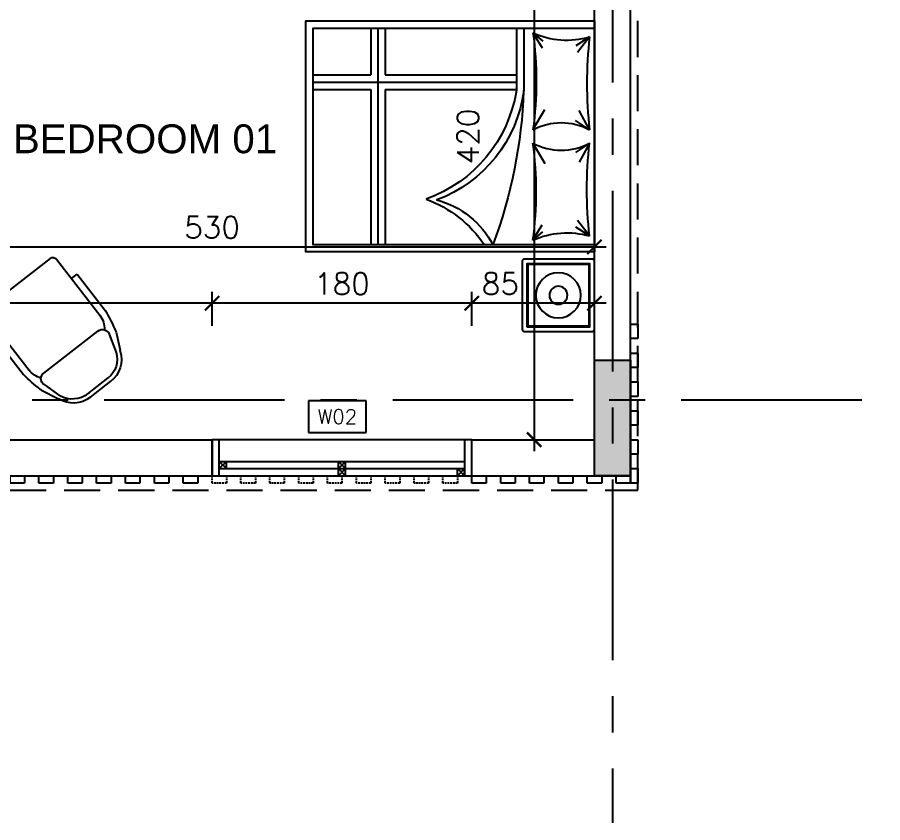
# Model space of a CAD drawing. Header units: centimetres. Extents: x -2093 to 2270, y -504 to 3084.
# Drawn here: x -830 to -230, y 523 to 1081 of the extents above; entities that cross this region are included whole.
import ezdxf

# ---------------------------------------------------------------- set-up
doc = ezdxf.new("R2010")
doc.units = ezdxf.units.CM
doc.header["$LTSCALE"] = 100
doc.header["$MEASUREMENT"] = 0
doc.linetypes.add('GRID$0$GRID$0$XREF GRID$0$GRIDS$0$CENTER', pattern=[2, 1.25, -0.25, 0.25, -0.25])
doc.linetypes.add('HIDDEN', pattern=[0.375, 0.25, -0.125])
for name, color, linetype in [('CAR', 1, 'Continuous'), ('DIM IN', 1, 'Continuous'), ('FURNITURE', 111, 'Continuous'), ('GRID$0$XREF GRID', 11, 'GRID$0$GRID$0$XREF GRID$0$GRIDS$0$CENTER'), ('HIDDEN', 8, 'HIDDEN'), ('HIDDEN -03', 8, 'HIDDEN'), ('TEXT', 3, 'Continuous'), ('TEXT-SCHED', 3, 'Continuous'), ('WALL-01', 7, 'Continuous'), ('WINDOW', 1, 'Continuous'), ('XREF GF COL$0$COLUMN', 6, 'Continuous'), ('XREF GF COL$0$COLUMN HATCH', 201, 'Continuous')]:
    doc.layers.add(name, color=color, linetype=linetype)
doc.styles.add('22', font='romans.shx')
doc.styles.add('A0-01 GROUND FLOOR PLAN - For Entry modification$0$ROMANS', font='romans')
doc.styles.add('ART-PS-1', font='arial.ttf', dxfattribs={"height": 20})
doc.dimstyles.new('100', dxfattribs={"dimtxt": 15, "dimasz": 10, "dimexe": 8, "dimexo": 12, "dimgap": 6, "dimtad": 1, "dimdec": 0, "dimzin": 0, "dimdsep": 46, "dimtxsty": '22', "dimblk": 'ARCHTICK', "dimcen": 30, "dimdle": 8, "dimclrd": 1, "dimclre": 1, "dimclrt": 2, "dimadec": 0, "dimazin": 0, "dimtfac": 1, "dimtdec": 0, "dimtmove": 2, "dimatfit": 3, "dimldrblk": 'OBLIQUE', "dimfxl": 100, "dimtolj": 1, "dimtzin": 0, "dimarcsym": 0})
doc.dimstyles.new('A0-01 GROUND FLOOR PLAN - For Entry modification$0$text', dxfattribs={"dimtxt": 18, "dimasz": 10, "dimexe": 10, "dimexo": 10, "dimgap": -6, "dimtad": 1, "dimtih": 1, "dimtoh": 1, "dimdec": 0, "dimdsep": 46, "dimtxsty": 'A0-01 GROUND FLOOR PLAN - For Entry modification$0$ROMANS', "dimblk1": 'A0-01 GROUND FLOOR PLAN - For Entry modification$0$_ARCHTICK', "dimblk2": 'A0-01 GROUND FLOOR PLAN - For Entry modification$0$_ARCHTICK', "dimsah": 1, "dimcen": 25, "dimdle": 10, "dimse1": 1, "dimse2": 1, "dimsd1": 1, "dimsd2": 1, "dimclrd": 1, "dimclre": 1, "dimclrt": 2, "dimadec": 0, "dimazin": 0, "dimtfac": 1, "dimtdec": 0, "dimtmove": 2, "dimatfit": 3, "dimldrblk": 'A0-01 GROUND FLOOR PLAN - For Entry modification$0$_ARCHTICK', "dimfxl": 1, "dimtolj": 1, "dimtzin": 0, "dimarcsym": 0})

# ---------------------------------------------------------------- blocks, each defined once
blk = doc.blocks.new('XREF GF COL')
at = {"layer": 'XREF GF COL$0$COLUMN HATCH'}
blk.add_hatch(color=256, dxfattribs=at).paths.add_polyline_path([(-10714.7, 843), (-10739.7, 843), (-10739.7, 763), (-10714.7, 763)])
at = {"layer": 'XREF GF COL$0$COLUMN'}
blk.add_lwpolyline([(-10739.7, 843), (-10714.7, 843), (-10714.7, 763), (-10739.7, 763)], close=True, dxfattribs=at)
blk = doc.blocks.new('GRID')
at = {"layer": 'GRID$0$XREF GRID'}
for p, q in [((-417.5, 2960.33, 0), (-417.5, 522.76)), ((-1969.8, 815.5), (-230.24, 815.5))]:
    blk.add_line(p, q, dxfattribs=at)
blk = doc.blocks.new('Fur_Bed_200x160_01')
for p, q in [((-68.91, -3.34), (-58.12, -11.81)), ((-68.91, -3.34), (-62.83, -12.93)), ((-4.67, -3.34), (-17.88, -10.68)), ((-4.67, -3.34), (-11.07, -13.05)), ((4.67, -3.34), (11.07, -13.05)), ((4.67, -3.34), (17.88, -10.68)), ((68.91, -3.34), (58.12, -11.81)), ((68.91, -3.34), (62.83, -12.93)), ((-71.79, -42.65), (-65.95, -35.73)), ((-4.67, -42.65), (-18.75, -34.35)), ((4.67, -42.65), (18.75, -34.35)), ((71.79, -42.65), (65.95, -35.73)), ((-71.79, -42.65), (-61.28, -36.25)), ((71.79, -42.65), (61.28, -36.25)), ((75, -54.06), (32.12, -54.06)), ((32.59, -145), (32.59, -54.06)), ((37.59, -195), (37.59, -54.06)), ((42.59, -145), (42.59, -54.06)), ((32.59, -145), (-75, -145)), ((75, -145), (42.59, -145)), ((-75, -150), (75, -150)), ((32.59, -155), (-75, -155)), ((32.59, -195), (32.59, -155)), ((75, -155), (42.59, -155)), ((42.59, -195), (42.59, -155))]:
    blk.add_line(p, q)
blk.add_lwpolyline([(-80, 0), (-80, -200), (80, -200), (80, 0)], close=True)
blk.add_lwpolyline([(-75, 0), (-75, -195), (75, -195), (75, 0)])
for points in [[(-71.79, -42.65, 0.175461), (-68.91, -3.34)], [(-68.91, -3.34, 0.059544), (-4.67, -3.34)], [(-4.67, -42.65, -0.248743), (-4.67, -3.34)], [(68.91, -3.34, -0.059544), (4.67, -3.34)], [(4.67, -42.65, 0.248743), (4.67, -3.34)], [(71.79, -42.65, -0.175461), (68.91, -3.34)], [(-71.79, -42.65, -0.069628), (-4.67, -42.65)], [(71.79, -42.65, 0.069628), (4.67, -42.65)], [(75, -49.06), (31.73, -49.06, 0.27978), (-43.93, -109.32, 0.210515), (-75, -70.38)]]:
    blk.add_lwpolyline(points, format="xyb")
for centre, radius, start, end in [((44.13, -388.98), 340.14, 92.08941, 110.50142), ((46.89, -148.7), 95.79, 98.87525, 160.42521), ((-122.14, -145.92), 84.06, 20.41051, 55.89011)]:
    blk.add_arc(centre, radius, start, end)
blk = doc.blocks.new('CT2')
at = {"layer": 'FURNITURE'}
blk.add_lwpolyline([(-0.88, -0.37), (-48.38, -0.37, -0.414214), (-49.63, 0.88), (-49.63, 48.38, -0.414214), (-48.38, 49.63), (-0.88, 49.63, -0.414214), (0.37, 48.38), (0.37, 0.88, -0.414214)], format="xyb", close=True, dxfattribs=at)
for points in [[(-2.76, 2.76), (-46.51, 2.76), (-46.51, 46.51), (-2.76, 46.51)], [(-3.38, 3.38), (-45.88, 3.38), (-45.88, 45.88), (-3.38, 45.88)]]:
    blk.add_lwpolyline(points, close=True, dxfattribs=at)
for radius in [15.62, 6.25]:
    blk.add_circle((-24.63, 24.63), radius, dxfattribs=at)
blk = doc.blocks.new('Fur_ArmChair_93x72_01')
for p, q in [((-8.87, 0), (9.06, 0.01)), ((-8.87, -3), (9.06, -2.99)), ((-32.72, -24.67), (-27.25, -13.09)), ((-28.95, -26.54), (-25.04, -13.64)), ((28.14, -26.54), (24.23, -13.64)), ((32.72, -24.66), (27.25, -13.08)), ((-24.16, -33), (23.35, -32.99)), ((-36, -73), (-36, -40.86)), ((-31, -90), (-31, -40.86)), ((31, -89.99), (31, -40.85)), ((36, -72.99), (36, -40.85)), ((-31, -73), (-36, -73)), ((31, -72.99), (36, -72.99)), ((28, -92.99), (-28, -93))]:
    blk.add_line(p, q)
for centre, radius, start, end in [((-8.97, -19.28), 19.28, 89.72231, 159.37893), ((8.97, -19.27), 19.28, 20.62116, 90.2777), ((-8.87, -20.59), 17.6, 89.39618, 156.74471), ((8.97, -19.25), 16.26, 20.17632, 90.33632), ((-31.77, -10.96), 5, 334.70191, 342.16663), ((31.77, -10.95), 5, 197.83337, 205.29809), ((98.01, -58.86), 135.21, 165.74487, 172.34943), ((-28.2, -26.8), 5, 154.70191, 165.74882), ((-24.16, -28), 5, 163.09266, 269.97448), ((23.35, -27.99), 5, 270, 16.8584), ((28.2, -26.8), 5, 14.25118, 25.29809), ((-98.01, -58.85), 135.22, 7.65061, 14.25118), ((-16, -40.86), 15, 141.42279, 180), ((15.57, -40.92), 15.43, 0.25371, 40.13085), ((-28, -90), 3, 180, 270), ((28, -89.99), 3, 270, 0)]:
    blk.add_arc(centre, radius, start, end)
blk = doc.blocks.new('*D224')
at = {"layer": 'Defpoints', "color": 0, "transparency": 16777216}
blk.add_point((-608.2, 803.88), dxfattribs=at)
blk.add_point((-608.2, 803.88), dxfattribs=at)
blk.add_point((-608.2, 803.88), dxfattribs=at)
at = {"layer": 'TEXT-SCHED', "color": 1, "lineweight": -2, "transparency": 16777216}
for p, q in [((-588.15, 814.88), (-628.24, 814.88)), ((-628.24, 814.88), (-628.24, 792.88)), ((-588.15, 792.88), (-588.15, 814.88)), ((-628.24, 792.88), (-588.15, 792.88))]:
    blk.add_line(p, q, dxfattribs=at)
at = {"layer": 'TEXT-SCHED', "color": 2, "transparency": 16777216, "insert": (-608.2, 803.88), "char_height": 8, "width": 47.1429, "attachment_point": 5, "style": 'A0-01 GROUND FLOOR PLAN - For Entry modification$0$ROMANS'}
blk.add_mtext('\\A1;{\\H1.25x;W02}', dxfattribs=at)
blk = doc.blocks.new('A0-01 GROUND FLOOR PLAN - For Entry modification$0$_ARCHTICK')
at = {"color": 0, "linetype": 'ByBlock', "const_width": 0.15}
blk.add_lwpolyline([(-0.5, -0.5), (0.5, 0.5)], dxfattribs=at)
blk = doc.blocks.new('_ARCHTICK')
at = {"color": 0, "linetype": 'ByBlock', "const_width": 0.15}
blk.add_lwpolyline([(-0.5, -0.5), (0.5, 0.5)], dxfattribs=at)
blk = doc.blocks.new('*D241')
at = {"layer": 'Defpoints', "color": 0, "transparency": 16777216}
for p in [(-430, 921.48), (-960, 879.94), (-430, 879.94)]:
    blk.add_point(p, dxfattribs=at)
at = {"layer": 'DIM IN', "color": 1, "lineweight": -2, "transparency": 16777216}
for p, q in [((-960, 891.94), (-960, 929.48)), ((-430, 891.94), (-430, 929.48)), ((-968, 921.48), (-422, 921.48))]:
    blk.add_line(p, q, dxfattribs=at)
at = {"layer": 'DIM IN', "color": 1, "lineweight": -2, "transparency": 16777216, "xscale": 10, "yscale": 10, "zscale": 10, "rotation": 180}
blk.add_blockref('_ARCHTICK', (-960, 921.48), dxfattribs=at)
at = {"layer": 'DIM IN', "color": 1, "lineweight": -2, "transparency": 16777216, "xscale": 10, "yscale": 10, "zscale": 10}
blk.add_blockref('_ARCHTICK', (-430, 921.48), dxfattribs=at)
at = {"layer": 'DIM IN', "color": 2, "transparency": 16777216, "insert": (-695, 934.98), "char_height": 15, "attachment_point": 5, "style": '22'}
blk.add_mtext('\\A1;530', dxfattribs=at)
blk = doc.blocks.new('_OBLIQUE')
at = {"color": 0, "linetype": 'ByBlock'}
blk.add_line((-0.5, -0.5), (0.5, 0.5), dxfattribs=at)
blk = doc.blocks.new('ALW02')
at = {"layer": 'WINDOW'}
for p, q in [((-520, 788), (-690, 788)), ((-690, 773), (-520, 773)), ((-690, 768), (-690, 773)), ((-690, 773), (-685, 768)), ((-690, 768), (-685, 773)), ((-690, 768), (-520, 768)), ((-685, 768), (-685, 773)), ((-607.5, 768), (-607.5, 773)), ((-607.5, 773), (-602.5, 768)), ((-607.5, 768), (-602.5, 773)), ((-607.5, 763), (-607.5, 768)), ((-602.5, 768), (-607.5, 763)), ((-602.5, 763), (-607.5, 768)), ((-602.5, 768), (-602.5, 773)), ((-602.5, 763), (-602.5, 768)), ((-525, 763), (-525, 768)), ((-525, 768), (-520, 763)), ((-525, 763), (-520, 768)), ((-520, 763), (-520, 768)), ((-690, 763), (-520, 763))]:
    blk.add_line(p, q, dxfattribs=at)
for points in [[(-690, 763), (-690, 788), (-695, 788), (-695, 763)], [(-515, 763), (-515, 788), (-520, 788), (-520, 763)]]:
    blk.add_lwpolyline(points, close=True, dxfattribs=at)
blk = doc.blocks.new('*D293')
at = {"layer": 'Defpoints', "color": 0, "transparency": 16777216}
for p in [(-515, 882.46), (-515, 854.96), (-430, 854.96)]:
    blk.add_point(p, dxfattribs=at)
at = {"layer": 'DIM IN', "color": 1, "lineweight": -2, "transparency": 16777216}
for p, q in [((-515, 866.96), (-515, 890.46)), ((-430, 866.96), (-430, 890.46)), ((-422, 882.46), (-523, 882.46))]:
    blk.add_line(p, q, dxfattribs=at)
at = {"layer": 'DIM IN', "color": 1, "lineweight": -2, "transparency": 16777216, "xscale": 10, "yscale": 10, "zscale": 10, "rotation": 180}
blk.add_blockref('_ARCHTICK', (-515, 882.46), dxfattribs=at)
at = {"layer": 'DIM IN', "color": 1, "lineweight": -2, "transparency": 16777216, "xscale": 10, "yscale": 10, "zscale": 10}
blk.add_blockref('_ARCHTICK', (-430, 882.46), dxfattribs=at)
at = {"layer": 'DIM IN', "color": 2, "transparency": 16777216, "insert": (-495.21, 895.96), "char_height": 15, "attachment_point": 5, "style": '22'}
blk.add_mtext('\\A1;85', dxfattribs=at)
blk = doc.blocks.new('*D294')
at = {"layer": 'Defpoints', "color": 0, "transparency": 16777216}
for p in [(-695, 882.46), (-695, 854.96), (-515, 854.96)]:
    blk.add_point(p, dxfattribs=at)
at = {"layer": 'DIM IN', "color": 1, "lineweight": -2, "transparency": 16777216}
for p, q in [((-695, 866.96), (-695, 890.46)), ((-515, 866.96), (-515, 890.46)), ((-507, 882.46), (-703, 882.46))]:
    blk.add_line(p, q, dxfattribs=at)
at = {"layer": 'DIM IN', "color": 1, "lineweight": -2, "transparency": 16777216, "xscale": 10, "yscale": 10, "zscale": 10, "rotation": 180}
blk.add_blockref('_ARCHTICK', (-695, 882.46), dxfattribs=at)
at = {"layer": 'DIM IN', "color": 1, "lineweight": -2, "transparency": 16777216, "xscale": 10, "yscale": 10, "zscale": 10}
blk.add_blockref('_ARCHTICK', (-515, 882.46), dxfattribs=at)
at = {"layer": 'DIM IN', "color": 2, "transparency": 16777216, "insert": (-605, 895.96), "char_height": 15, "attachment_point": 5, "style": '22'}
blk.add_mtext('\\A1;180', dxfattribs=at)
blk = doc.blocks.new('*D295')
at = {"layer": 'Defpoints', "color": 0, "transparency": 16777216}
for p in [(-960, 882.46), (-960, 854.96), (-695, 854.96)]:
    blk.add_point(p, dxfattribs=at)
at = {"layer": 'DIM IN', "color": 1, "lineweight": -2, "transparency": 16777216}
for p, q in [((-960, 866.96), (-960, 890.46)), ((-695, 866.96), (-695, 890.46)), ((-687, 882.46), (-968, 882.46))]:
    blk.add_line(p, q, dxfattribs=at)
at = {"layer": 'DIM IN', "color": 1, "lineweight": -2, "transparency": 16777216, "xscale": 10, "yscale": 10, "zscale": 10, "rotation": 180}
blk.add_blockref('_ARCHTICK', (-960, 882.46), dxfattribs=at)
at = {"layer": 'DIM IN', "color": 1, "lineweight": -2, "transparency": 16777216, "xscale": 10, "yscale": 10, "zscale": 10}
blk.add_blockref('_ARCHTICK', (-695, 882.46), dxfattribs=at)
at = {"layer": 'DIM IN', "color": 2, "transparency": 16777216, "insert": (-889.79, 895.96), "char_height": 15, "attachment_point": 5, "style": '22'}
blk.add_mtext('\\A1;265', dxfattribs=at)
blk = doc.blocks.new('*D305')
at = {"layer": 'Defpoints', "color": 0, "transparency": 16777216}
for p in [(-471.77, 1208), (-471.77, 788), (-471.77, 788)]:
    blk.add_point(p, dxfattribs=at)
at = {"layer": 'DIM IN', "color": 1, "lineweight": -2, "transparency": 16777216}
for p, q in [((-471.77, 1216), (-471.77, 780)), ((-483.77, 1208), (-479.77, 1208)), ((-483.77, 788), (-479.77, 788))]:
    blk.add_line(p, q, dxfattribs=at)
at = {"layer": 'DIM IN', "color": 1, "lineweight": -2, "transparency": 16777216, "xscale": 10, "yscale": 10, "zscale": 10}
for p, rotation in [((-471.77, 1208), 90), ((-471.77, 788), 270)]:
    blk.add_blockref('_ARCHTICK', p, dxfattribs=dict(at, rotation=rotation))
at = {"layer": 'DIM IN', "color": 2, "transparency": 16777216, "insert": (-517.67, 998), "char_height": 15, "attachment_point": 5, "rotation": 90, "style": '22'}
blk.add_mtext('\\A1;420', dxfattribs=at)

msp = doc.modelspace()

# ---------------------------------------------------------------- linework, layer by layer
at = {"layer": 'HIDDEN'}
for points in [[(-405, 858), (-405, 868), (-400, 868), (-400, 858)], [(-405, 838), (-405, 848), (-400, 848), (-400, 838)], [(-405, 818), (-405, 828), (-400, 828), (-400, 818)], [(-405, 798), (-405, 808), (-400, 808), (-400, 798)], [(-405, 778), (-405, 788), (-400, 788), (-400, 778)], [(-405, 758), (-405, 768), (-400, 768), (-400, 758)], [(-835, 763), (-825, 763), (-825, 758), (-835, 758)], [(-815, 763), (-805, 763), (-805, 758), (-815, 758)], [(-795, 763), (-785, 763), (-785, 758), (-795, 758)], [(-775, 763), (-765, 763), (-765, 758), (-775, 758)], [(-755, 763), (-745, 763), (-745, 758), (-755, 758)], [(-735, 763), (-725, 763), (-725, 758), (-735, 758)], [(-715, 763), (-705, 763), (-705, 758), (-715, 758)], [(-515, 763), (-505, 763), (-505, 758), (-515, 758)], [(-495, 763), (-485, 763), (-485, 758), (-495, 758)], [(-475, 763), (-465, 763), (-465, 758), (-475, 758)], [(-455, 763), (-445, 763), (-445, 758), (-455, 758)], [(-435, 763), (-425, 763), (-425, 758), (-435, 758)], [(-415, 763), (-405, 763), (-405, 758), (-415, 758)]]:
    msp.add_lwpolyline(points, close=True, dxfattribs=at)
at = {"layer": 'HIDDEN', "color": 8, "linetype": 'HIDDEN', "ltscale": 0.05}
for points in [[(-695, 763), (-685, 763), (-685, 758), (-695, 758)], [(-675, 763), (-665, 763), (-665, 758), (-675, 758)], [(-655, 763), (-645, 763), (-645, 758), (-655, 758)], [(-635, 763), (-625, 763), (-625, 758), (-635, 758)], [(-615, 763), (-605, 763), (-605, 758), (-615, 758)], [(-595, 763), (-585, 763), (-585, 758), (-595, 758)], [(-575, 763), (-565, 763), (-565, 758), (-575, 758)], [(-555, 763), (-545, 763), (-545, 758), (-555, 758)], [(-535, 763), (-525, 763), (-525, 758), (-535, 758)]]:
    msp.add_lwpolyline(points, close=True, dxfattribs=at)
at = {"layer": 'HIDDEN -03'}
for p, q in [((-400, 753), (-400, 2648)), ((-835, 753), (-400, 753))]:
    msp.add_line(p, q, dxfattribs=at)
at = {"layer": 'WALL-01'}
for p, q in [((-405, 763), (-405, 1288)), ((-430, 788), (-430, 1208)), ((-960, 788), (-695, 788)), ((-695, 763), (-695, 788)), ((-515, 763), (-515, 788)), ((-515, 788), (-430, 788)), ((-985, 763), (-695, 763)), ((-515, 763), (-405, 763))]:
    msp.add_line(p, q, dxfattribs=at)

# ---------------------------------------------------------------- block references
at = {"layer": 'CAR', "xscale": -1}
msp.add_blockref('CT2', (-479.63, 863.37), dxfattribs=at)
at = {"layer": 'FURNITURE'}
for name, p, xscale, rotation in [('Fur_Bed_200x160_01', (-430, 998), -1, 270), ('Fur_ArmChair_93x72_01', (-772.34, 822.87), -0.9999999999999958, 217.7577013101007)]:
    msp.add_blockref(name, p, dxfattribs=dict(at, xscale=xscale, rotation=rotation))
at = {"layer": 'WALL-01'}
msp.add_blockref('GRID', (0, 0), dxfattribs=at)
at = {"layer": 'WINDOW'}
for name, p in [('XREF GF COL', (10309.7, 0)), ('ALW02', (0, 0))]:
    msp.add_blockref(name, p, dxfattribs=at)

# ---------------------------------------------------------------- texts
at = {"layer": 'TEXT', "style": 'ART-PS-1'}
msp.add_text('BEDROOM 01', height=20, dxfattribs=at).set_placement((-833.07, 986.36))

# ---------------------------------------------------------------- dimensions: what is measured, and where the dimension line sits
at = {"layer": 'DIM IN'}
dim = msp.add_linear_dim(base=(-471.77, 788), p1=(-471.77, 1208), p2=(-471.77, 788), angle=90, dimstyle='100', override={"dimfxl": 0.075}, dxfattribs=at)
dim.commit()
dim.dimension.update_dxf_attribs({"geometry": '*D305', "text_midpoint": (-517.67, 998), "dimtype": 160})
for base, p1, p2, picture, middle in [((-430, 921.48), (-960, 879.94), (-430, 879.94), '*D241', (-695, 934.98)), ((-695, 882.46), (-515, 854.96), (-695, 854.96), '*D294', (-605, 895.96))]:
    dim = msp.add_linear_dim(base=base, p1=p1, p2=p2, dimstyle='100', override={"dimfxl": 0.075}, dxfattribs=at)
    dim.commit()
    dim.dimension.update_dxf_attribs({"geometry": picture, "text_midpoint": middle})
for base, p1, p2, picture, middle in [((-960, 882.46), (-695, 854.96), (-960, 854.96), '*D295', (-889.79, 895.96)), ((-515, 882.46), (-430, 854.96), (-515, 854.96), '*D293', (-495.21, 895.96))]:
    dim = msp.add_linear_dim(base=base, p1=p1, p2=p2, dimstyle='100', override={"dimfxl": 0.075}, dxfattribs=at)
    dim.commit()
    dim.dimension.update_dxf_attribs({"geometry": picture, "text_midpoint": middle, "dimtype": 160})
at = {"layer": 'TEXT-SCHED'}
dim = msp.add_linear_dim(base=(-608.2, 803.88), p1=(-608.2, 803.88), p2=(-608.2, 803.88), text='{\\H1.25x;W02}', dimstyle='A0-01 GROUND FLOOR PLAN - For Entry modification$0$text', override={"dimtxt": 8, "dimgap": -6, "dimclrt": 2}, dxfattribs=at)
dim.commit()
dim.dimension.update_dxf_attribs({"geometry": '*D224', "text_midpoint": (-608.2, 803.88), "dimtype": 160})

doc.saveas('drawing.dxf')
